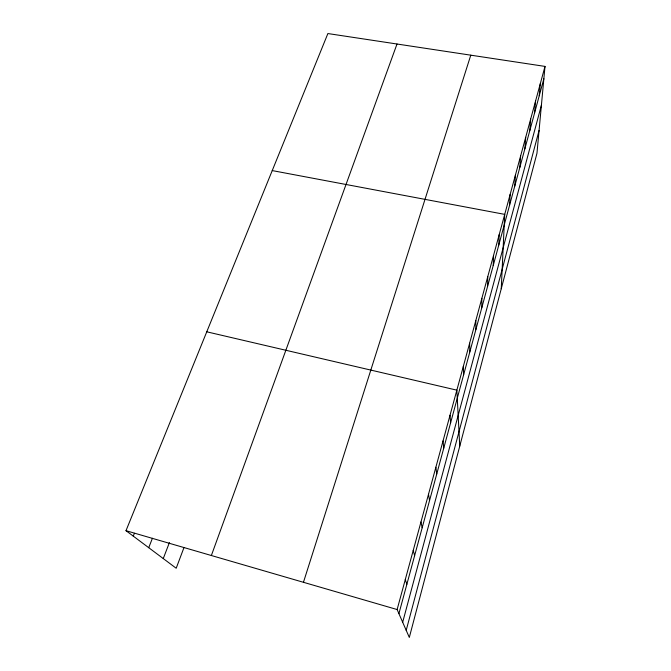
<?xml version="1.0" encoding="UTF-8"?>
<svg xmlns="http://www.w3.org/2000/svg" width="671" height="671" viewBox="0 0 671 671"><rect width="100%" height="100%" fill="white"/><g stroke="black" fill="none" stroke-linecap="round" stroke-linejoin="round"><path stroke-width="1.01" d="M481.778 307.813L481.862 298.318M487.574 286.433L487.767 276.637M493.244 265.523L493.537 255.425M498.788 245.049L499.19 234.674M501.245 288.782L504.718 214.376L272.233 170.585M509.541 205.385L510.128 194.498M514.749 186.169L515.429 175.047M519.849 167.347L520.612 155.999M524.848 148.903L525.695 137.337M529.746 130.828L530.669 119.061M534.544 113.114L535.542 101.153M539.249 95.743L540.323 83.607M545.003 66.404L536.959 153.307L409.318 637.45L397.123 609.545L545.003 66.404L327.884 33.55L125.997 530.686L176.196 568.245L184.013 547.477M406.207 630.321L539.073 130.468M402.675 622.252L541.413 105.179M398.91 613.63L543.862 78.717M303.451 582.302L470.782 55.173M211.365 555.513L397.006 44.009M163.263 558.566L169.419 542.554M148.727 547.687L152.434 538.251M133.269 536.129L134.418 533.286M206.76 331.81L456.859 390.161L459.744 446.19M125.997 530.686L397.123 609.545M405.284 579.585L406.869 584.265M413.227 550.405L414.619 555.655M420.969 521.979L422.176 527.767M428.509 494.275L429.549 500.574M435.865 467.259L436.737 474.053M443.036 440.922L443.749 448.169M450.031 415.232L450.593 422.906M463.325 366.4L463.611 374.871M469.65 343.183L469.801 352.015M475.823 320.495L475.856 329.671"/></g></svg>
